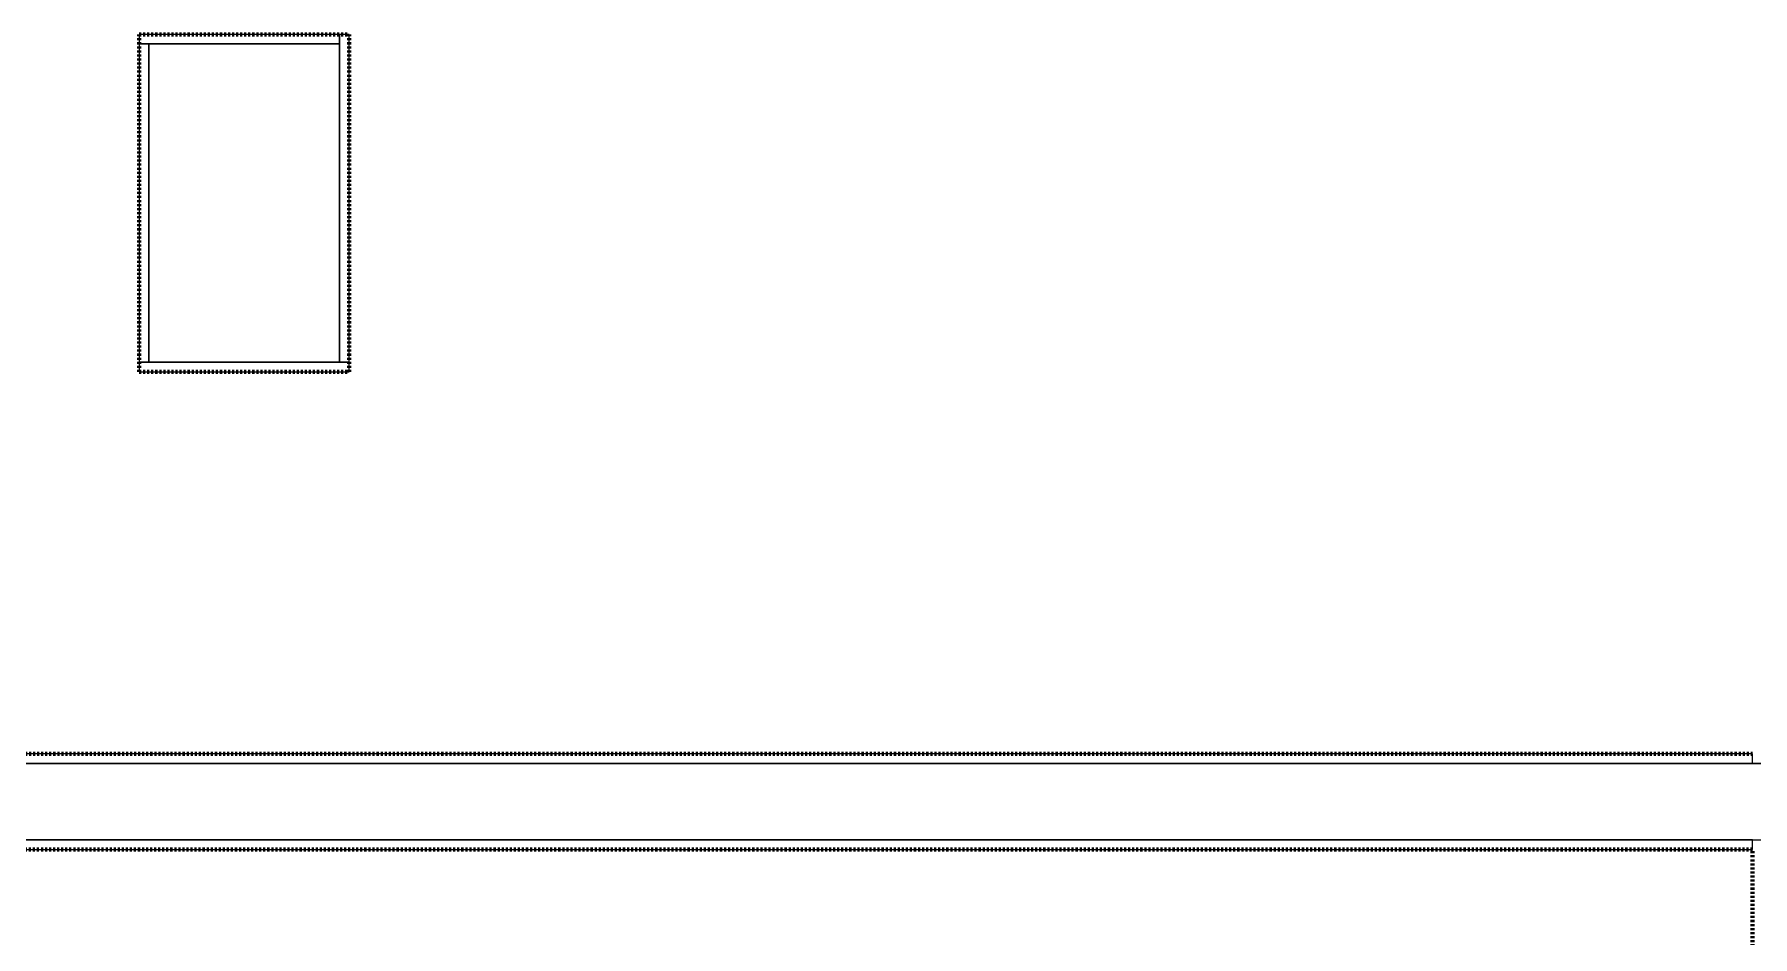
# Model space of a CAD drawing. Header units: millimetres. Extents: x -5300 to 98858, y -5196 to 93886.
# Drawn here: x 9170 to 11870, y 82348 to 83765 of the extents above; entities that cross this region are included whole.
import ezdxf

# ---------------------------------------------------------------- set-up
doc = ezdxf.new("R2010")
doc.units = ezdxf.units.MM
doc.linetypes.add('Штрих', pattern=[6.35, 3.175, -3.175])
doc.linetypes.add('Штрих_2_', pattern=[6.35, 3.175, -3.175])
for name, color, linetype, lineweight, true_color in [('_Разделитель помещений_', 4, 'Штрих', 70, 0x00ffff), ('Колонны', 7, 'Continuous', 18, 0x7f7f7f), ('Стены', 7, 'Continuous', 18, 0x7f7f7f), ('Стены разрез', 7, 'Continuous', 50, 0x7f7f7f)]:
    doc.layers.add(name, color=color, linetype=linetype, lineweight=lineweight, true_color=true_color)

# ---------------------------------------------------------------- blocks, each defined once
blk = doc.blocks.new('СТВ_Перегородка_Кирпич 24316 - СТВ_Перегородка_Кирпич 2-240844-Подвал')
at = {"layer": 'Стены', "color": 254, "true_color": 0xd4d4d4}
blk.add_line((7350, 82620), (11990, 82620), dxfattribs=at)
blk = doc.blocks.new('СТВ_Перегородка_Кирпич 24316 - СТВ_Перегородка_Кирпич 24316-240841-Подвал')
at = {"layer": 'Стены', "color": 254, "true_color": 0xd4d4d4}
for p, q in [((7350, 82620), (7350, 82620)), ((7365, 82635), (7365, 82635)), ((7365, 82620), (7365, 82620)), ((7600, 82635), (7600, 82635)), ((7600, 82635), (9100, 82635)), ((7600, 82620), (7600, 82635)), ((7600, 82620), (7600, 82620)), ((7600, 82620), (9100, 82620)), ((7600, 82500), (7600, 82620)), ((9100, 82620), (7600, 82620)), ((7600, 82620), (7600, 82620)), ((9100, 82635), (9100, 82635)), ((9100, 82620), (9100, 82635)), ((9100, 82620), (9100, 82620)), ((9100, 82500), (9100, 82620)), ((9100, 82620), (9100, 82620)), ((11870, 82635), (11870, 82635)), ((11870, 82620), (11870, 82620)), ((11890, 82620), (11890, 82620)), ((7230, 82500), (7230, 82500)), ((7230, 82485), (7230, 82485)), ((7350, 82500), (7350, 82500)), ((7600, 82500), (7600, 82500)), ((7600, 82500), (9100, 82500)), ((7600, 82485), (7600, 82500)), ((9100, 82500), (7600, 82500)), ((7600, 82500), (7600, 82500)), ((9100, 82485), (7600, 82485)), ((7600, 82485), (7600, 82485)), ((9100, 82500), (9100, 82500)), ((9100, 82485), (9100, 82500)), ((9100, 82500), (9100, 82500)), ((9100, 82485), (9100, 82485)), ((11870, 82500), (11870, 82500)), ((11870, 82485), (11870, 82485)), ((11890, 82500), (11890, 82500))]:
    blk.add_line(p, q, dxfattribs=at)
at = {"layer": 'Стены разрез', "color": 254, "lineweight": 25, "true_color": 0xd4d4d4}
for p, q in [((11890, 82620), (7350, 82620)), ((7350, 82620), (7350, 82500)), ((11870, 82635), (7365, 82635)), ((7365, 82635), (7365, 82620)), ((7365, 82620), (11870, 82620)), ((11870, 82620), (11870, 82635)), ((11890, 82500), (11890, 82620)), ((11870, 82500), (7230, 82500)), ((7230, 82500), (7230, 82485)), ((7230, 82485), (11870, 82485)), ((7350, 82500), (11890, 82500)), ((11870, 82485), (11870, 82500))]:
    blk.add_line(p, q, dxfattribs=at)
blk.add_blockref('СТВ_Перегородка_Кирпич 24316 - СТВ_Перегородка_Кирпич 2-240844-Подвал', (0, 0))
blk = doc.blocks.new('СТ_ВОКОЛ-002 118073 - СТ_ВОКОЛ-002 2-244327-Подвал')
at = {"layer": 'Стены', "color": 254, "true_color": 0xd4d4d4}
blk.add_line((9350, 83250), (9650, 83250), dxfattribs=at)
blk = doc.blocks.new('СТ_ВОКОЛ-002 118073 - СТ_ВОКОЛ-002 118073-244324-Подвал')
at = {"layer": 'Стены', "color": 254, "true_color": 0xd4d4d4}
for p, q in [((9335, 83250), (9335, 83250)), ((9335, 83235), (9335, 83235)), ((9665, 83250), (9665, 83250)), ((9665, 83235), (9665, 83235))]:
    blk.add_line(p, q, dxfattribs=at)
at = {"layer": 'Стены разрез', "color": 254, "lineweight": 25, "true_color": 0xd4d4d4}
for p, q in [((9665, 83250), (9335, 83250)), ((9335, 83250), (9335, 83235)), ((9335, 83235), (9665, 83235)), ((9665, 83235), (9665, 83250))]:
    blk.add_line(p, q, dxfattribs=at)
blk.add_blockref('СТ_ВОКОЛ-002 118073 - СТ_ВОКОЛ-002 2-244327-Подвал', (0, 0))
blk = doc.blocks.new('СТ_ВОКОЛ-003 118181 - СТ_ВОКОЛ-003 2-244343-Подвал')
at = {"layer": 'Стены', "color": 254, "true_color": 0xd4d4d4}
blk.add_line((9650, 83250), (9650, 83750), dxfattribs=at)
blk = doc.blocks.new('СТ_ВОКОЛ-003 118181 - СТ_ВОКОЛ-003 118181-244340-Подвал')
at = {"layer": 'Стены', "color": 254, "true_color": 0xd4d4d4}
for p, q in [((9650, 83765), (9650, 83765)), ((9665, 83765), (9665, 83765)), ((9650, 83250), (9650, 83250)), ((9665, 83250), (9665, 83250))]:
    blk.add_line(p, q, dxfattribs=at)
at = {"layer": 'Стены разрез', "color": 254, "lineweight": 25, "true_color": 0xd4d4d4}
for p, q in [((9665, 83765), (9650, 83765)), ((9650, 83765), (9650, 83250)), ((9665, 83250), (9665, 83765)), ((9650, 83250), (9665, 83250))]:
    blk.add_line(p, q, dxfattribs=at)
blk.add_blockref('СТ_ВОКОЛ-003 118181 - СТ_ВОКОЛ-003 2-244343-Подвал', (0, 0))
blk = doc.blocks.new('СТ_ВОКОЛ-004 118294 - СТ_ВОКОЛ-004 2-244359-Подвал')
at = {"layer": 'Стены', "color": 254, "true_color": 0xd4d4d4}
blk.add_line((9650, 83750), (9350, 83750), dxfattribs=at)
blk = doc.blocks.new('СТ_ВОКОЛ-004 118294 - СТ_ВОКОЛ-004 118294-244356-Подвал')
at = {"layer": 'Стены', "color": 254, "true_color": 0xd4d4d4}
for p, q in [((9335, 83765), (9335, 83765)), ((9335, 83750), (9335, 83750)), ((9650, 83765), (9650, 83765)), ((9650, 83750), (9650, 83750))]:
    blk.add_line(p, q, dxfattribs=at)
at = {"layer": 'Стены разрез', "color": 254, "lineweight": 25, "true_color": 0xd4d4d4}
for p, q in [((9335, 83765), (9335, 83750)), ((9650, 83765), (9335, 83765)), ((9335, 83750), (9650, 83750)), ((9650, 83750), (9650, 83765))]:
    blk.add_line(p, q, dxfattribs=at)
blk.add_blockref('СТ_ВОКОЛ-004 118294 - СТ_ВОКОЛ-004 2-244359-Подвал', (0, 0))
blk = doc.blocks.new('СТ_ВОКОЛ-005 118407 - СТ_ВОКОЛ-005 2-244375-Подвал')
at = {"layer": 'Стены', "color": 254, "true_color": 0xd4d4d4}
blk.add_line((9350, 83750), (9350, 83250), dxfattribs=at)
blk = doc.blocks.new('СТ_ВОКОЛ-005 118407 - СТ_ВОКОЛ-005 118407-244372-Подвал')
at = {"layer": 'Стены', "color": 254, "true_color": 0xd4d4d4}
for p, q in [((9335, 83750), (9335, 83750)), ((9350, 83750), (9350, 83750)), ((9335, 83250), (9335, 83250)), ((9350, 83250), (9350, 83250))]:
    blk.add_line(p, q, dxfattribs=at)
at = {"layer": 'Стены разрез', "color": 254, "lineweight": 25, "true_color": 0xd4d4d4}
for p, q in [((9350, 83750), (9335, 83750)), ((9335, 83750), (9335, 83250)), ((9350, 83250), (9350, 83750)), ((9335, 83250), (9350, 83250))]:
    blk.add_line(p, q, dxfattribs=at)
blk.add_blockref('СТ_ВОКОЛ-005 118407 - СТ_ВОКОЛ-005 2-244375-Подвал', (0, 0))
blk = doc.blocks.new('КОЛ-002 300х500 300 x 500 117959 - КОЛ-002 300х500 300 x 500 117959-385359-Подвал')
at = {"layer": 'Колонны', "color": 254, "lineweight": 25, "true_color": 0xd4d4d4}
for p, q in [((150, 250), (-150, 250)), ((-150, 250), (-150, -250)), ((150, -250), (150, 250)), ((-150, -250), (150, -250))]:
    blk.add_line(p, q, dxfattribs=at)
at = {"layer": 'Колонны', "color": 254, "true_color": 0xd4d4d4}
for p, q in [((-150, 250), (-150, 250)), ((150, 250), (150, 250)), ((-150, -250), (-150, -250)), ((150, -250), (150, -250))]:
    blk.add_line(p, q, dxfattribs=at)

msp = doc.modelspace()

# ---------------------------------------------------------------- linework, layer by layer
at = {"layer": '_Разделитель помещений_', "color": 131, "linetype": 'Штрих_2_', "true_color": 0xaaffff}
for p, q in [((9335, 83765), (9665, 83765)), ((9335, 83235), (9335, 83765)), ((9665, 83235), (9665, 83765)), ((9335, 83235), (9665, 83235)), ((7365, 82635), (11870, 82635)), ((11870, 82485), (7215, 82485)), ((11870, 80720), (11870, 82485))]:
    msp.add_line(p, q, dxfattribs=at)

# ---------------------------------------------------------------- block references
at = {"layer": 'Колонны', "color": 254, "true_color": 0xd4d4d4}
msp.add_blockref('КОЛ-002 300х500 300 x 500 117959 - КОЛ-002 300х500 300 x 500 117959-385359-Подвал', (9500, 83500), dxfattribs=at)
at = {"layer": 'Стены', "color": 254, "true_color": 0xd4d4d4}
for name in ['СТ_ВОКОЛ-004 118294 - СТ_ВОКОЛ-004 118294-244356-Подвал', 'СТ_ВОКОЛ-005 118407 - СТ_ВОКОЛ-005 118407-244372-Подвал', 'СТ_ВОКОЛ-003 118181 - СТ_ВОКОЛ-003 118181-244340-Подвал', 'СТ_ВОКОЛ-002 118073 - СТ_ВОКОЛ-002 118073-244324-Подвал', 'СТВ_Перегородка_Кирпич 24316 - СТВ_Перегородка_Кирпич 24316-240841-Подвал']:
    msp.add_blockref(name, (0, 0), dxfattribs=at)

doc.saveas('drawing.dxf')
